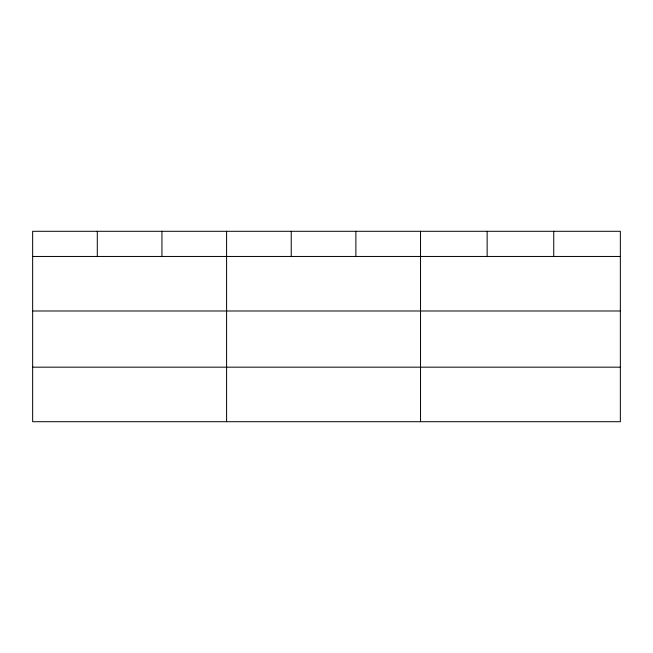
<?xml version="1.0" encoding="UTF-8"?>
<svg xmlns="http://www.w3.org/2000/svg" width="653" height="653" viewBox="0 0 653 653"><rect width="100%" height="100%" fill="white"/><g stroke="black" fill="none" stroke-linecap="round" stroke-linejoin="round"><path stroke-width="0.98" d="M620.35 310.991L620.35 231.293L32.65 231.293L32.65 421.707L620.35 421.707L620.35 310.991L32.65 310.991M32.65 256.458L620.35 256.458M32.65 367.174L620.35 367.174M553.744 231.293L553.744 256.458M487.138 231.293L487.138 256.458M420.532 231.293L420.532 421.707M355.885 231.293L355.885 256.458M291.238 231.293L291.238 256.458M226.591 231.293L226.591 421.707M161.944 231.293L161.944 256.458M97.297 231.293L97.297 256.458"/></g></svg>
